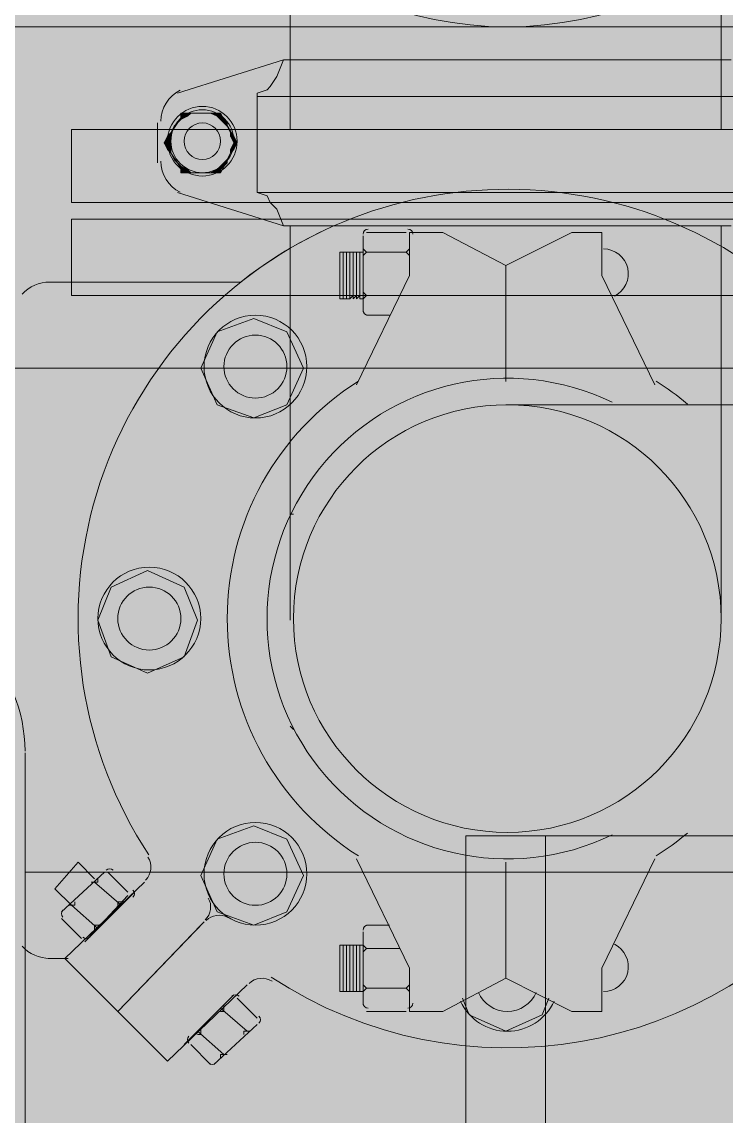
# Model space of a CAD drawing. Header units: millimetres. Extents: x 28 to 201, y 462 to 575.
# Drawn here: x 121.6323 to 121.8193, y 559.6839 to 559.9744 of the extents above; entities that cross this region are included whole.
import ezdxf

# ---------------------------------------------------------------- set-up
doc = ezdxf.new("R2010")
doc.units = ezdxf.units.MM
doc.layers.add('1- 3', color=3, linetype='Continuous')
doc.layers.add('8 hatch 2', color=104, linetype='Continuous')

# ---------------------------------------------------------------- blocks, each defined once
blk = doc.blocks.new('CTOBOM')
h = blk.add_hatch(color=0)
h.dxf.hatch_style = 2
h.paths.add_polyline_path([(5.50244, -1.87367), (5.50333, -1.87279), (5.50333, -1.87367)])
edge = h.paths.add_edge_path()
edge.add_spline(control_points=[(5.50333, -1.87279), (5.50333, -1.87279), (5.50244, -1.87367), (5.50244, -1.87367), (5.50244, -1.87367), (5.50333, -1.87279), (5.50333, -1.87279)], knot_values=[0, 0, 0, 0, 1, 1, 1, 2, 2, 2, 2], degree=3, periodic=0)
h = blk.add_hatch(color=0)
h.dxf.hatch_style = 2
h.paths.add_polyline_path([(5.50333, -1.87367), (5.50509, -1.87191), (5.50509, -1.87279)])
h.paths.add_polyline_path([(5.50333, -1.87279), (5.50333, -1.87367), (5.50509, -1.87191)])
h = blk.add_hatch(color=0)
h.dxf.hatch_style = 2
h.paths.add_polyline_path([(5.50509, -1.87279), (5.50685, -1.87279), (5.50685, -1.87367)])
h.paths.add_polyline_path([(5.50509, -1.87191), (5.50509, -1.87279), (5.50685, -1.87279)])
h = blk.add_hatch(color=0)
h.dxf.hatch_style = 2
h.paths.add_polyline_path([(5.50773, -1.87367), (5.50685, -1.87367), (5.50685, -1.87279)])
edge = h.paths.add_edge_path()
edge.add_spline(control_points=[(5.50773, -1.87367), (5.50773, -1.87367), (5.50773, -1.87367), (5.50773, -1.87367), (5.50773, -1.87367), (5.50685, -1.87367), (5.50685, -1.87367), (5.50685, -1.87367), (5.50773, -1.87367), (5.50773, -1.87367)], knot_values=[0, 0, 0, 0, 1, 1, 1, 2, 2, 2, 3, 3, 3, 3], degree=3, periodic=0)
h = blk.add_hatch(color=0)
h.dxf.hatch_style = 2
h.paths.add_polyline_path([(5.49716, -1.87895), (5.49804, -1.87631), (5.49804, -1.87719)])
h.paths.add_polyline_path([(5.49716, -1.87631), (5.49716, -1.87895), (5.49804, -1.87631)])
h = blk.add_hatch(color=0)
h.dxf.hatch_style = 2
h.paths.add_polyline_path([(5.49804, -1.87719), (5.49892, -1.87543), (5.49892, -1.87631)])
h.paths.add_polyline_path([(5.49804, -1.87631), (5.49804, -1.87719), (5.49892, -1.87543)])
h = blk.add_hatch(color=0)
h.dxf.hatch_style = 2
h.paths.add_polyline_path([(5.49892, -1.87631), (5.4998, -1.87455), (5.4998, -1.87543)])
h.paths.add_polyline_path([(5.49892, -1.87543), (5.49892, -1.87631), (5.4998, -1.87455)])
h = blk.add_hatch(color=0)
h.dxf.hatch_style = 2
h.paths.add_polyline_path([(5.4998, -1.87543), (5.4998, -1.87455), (5.50068, -1.87455)])
h = blk.add_hatch(color=0)
h.dxf.hatch_style = 2
h.paths.add_polyline_path([(5.50949, -1.87455), (5.51037, -1.87455), (5.51037, -1.87543)])
h = blk.add_hatch(color=0)
h.dxf.hatch_style = 2
h.paths.add_polyline_path([(5.51037, -1.87543), (5.51125, -1.87543), (5.51125, -1.87631)])
h.paths.add_polyline_path([(5.51037, -1.87455), (5.51037, -1.87543), (5.51125, -1.87543)])
h = blk.add_hatch(color=0)
h.dxf.hatch_style = 2
h.paths.add_polyline_path([(5.51125, -1.87631), (5.51213, -1.87631), (5.51213, -1.87719)])
h.paths.add_polyline_path([(5.51125, -1.87543), (5.51125, -1.87631), (5.51213, -1.87631)])
h = blk.add_hatch(color=0)
h.dxf.hatch_style = 2
h.paths.add_polyline_path([(5.51213, -1.87719), (5.51301, -1.87631), (5.51301, -1.87895)])
h.paths.add_polyline_path([(5.51213, -1.87631), (5.51213, -1.87719), (5.51301, -1.87631)])
h = blk.add_hatch(color=0)
h.dxf.hatch_style = 2
h.paths.add_polyline_path([(5.49716, -1.88687), (5.49804, -1.88511), (5.49804, -1.88687)])
h.paths.add_polyline_path([(5.49716, -1.88423), (5.49716, -1.88687), (5.49804, -1.88511)])
h = blk.add_hatch(color=0)
h.dxf.hatch_style = 2
h.paths.add_polyline_path([(5.49892, -1.88687), (5.49804, -1.88687), (5.49804, -1.88511)])
edge = h.paths.add_edge_path()
edge.add_spline(control_points=[(5.49892, -1.88687), (5.49892, -1.88687), (5.49892, -1.88687), (5.49892, -1.88687), (5.49892, -1.88687), (5.49804, -1.88687), (5.49804, -1.88687), (5.49804, -1.88687), (5.49892, -1.88687), (5.49892, -1.88687)], knot_values=[0, 0, 0, 0, 1, 1, 1, 2, 2, 2, 3, 3, 3, 3], degree=3, periodic=0)
h = blk.add_hatch(color=0)
h.dxf.hatch_style = 2
h.paths.add_polyline_path([(5.51125, -1.88687), (5.51213, -1.88511), (5.51213, -1.88687)])
edge = h.paths.add_edge_path()
edge.add_spline(control_points=[(5.51213, -1.88511), (5.51213, -1.88511), (5.51125, -1.88687), (5.51125, -1.88687), (5.51125, -1.88687), (5.51213, -1.88511), (5.51213, -1.88511)], knot_values=[0, 0, 0, 0, 1, 1, 1, 2, 2, 2, 2], degree=3, periodic=0)
h = blk.add_hatch(color=0)
h.dxf.hatch_style = 2
h.paths.add_polyline_path([(5.51213, -1.88687), (5.51301, -1.88423), (5.51301, -1.88687)])
h.paths.add_polyline_path([(5.51213, -1.88511), (5.51213, -1.88687), (5.51301, -1.88423)])
h = blk.add_hatch(color=0)
h.dxf.hatch_style = 2
h.paths.add_polyline_path([(5.50244, -1.88951), (5.50333, -1.88951), (5.50333, -1.89039)])
edge = h.paths.add_edge_path()
edge.add_spline(control_points=[(5.50333, -1.88951), (5.50333, -1.88951), (5.50244, -1.88951), (5.50244, -1.88951), (5.50244, -1.88951), (5.50333, -1.88951), (5.50333, -1.88951)], knot_values=[0, 0, 0, 0, 1, 1, 1, 2, 2, 2, 2], degree=3, periodic=0)
h = blk.add_hatch(color=0)
h.dxf.hatch_style = 2
h.paths.add_polyline_path([(5.50333, -1.89039), (5.50509, -1.88951), (5.50509, -1.89127)])
h.paths.add_polyline_path([(5.50333, -1.88951), (5.50333, -1.89039), (5.50509, -1.88951)])
h = blk.add_hatch(color=0)
h.dxf.hatch_style = 2
h.paths.add_polyline_path([(5.50509, -1.89127), (5.50685, -1.88951), (5.50685, -1.89039)])
h.paths.add_polyline_path([(5.50509, -1.88951), (5.50509, -1.89127), (5.50685, -1.88951)])
h = blk.add_hatch(color=0)
h.dxf.hatch_style = 2
h.paths.add_polyline_path([(5.50773, -1.88951), (5.50685, -1.89039), (5.50685, -1.88951)])
edge = h.paths.add_edge_path()
edge.add_spline(control_points=[(5.50773, -1.88951), (5.50773, -1.88951), (5.50773, -1.88951), (5.50773, -1.88951), (5.50773, -1.88951), (5.50685, -1.89039), (5.50685, -1.89039), (5.50685, -1.89039), (5.50773, -1.88951), (5.50773, -1.88951)], knot_values=[0, 0, 0, 0, 1, 1, 1, 2, 2, 2, 3, 3, 3, 3], degree=3, periodic=0)
at = {"color": 0, "lineweight": 20}
for p, q in [((5.47428, -1.39401), (5.47428, -1.74342)), ((5.56493, -1.98281), (5.56493, -1.61844)), ((5.69871, -1.92824), (5.69871, -1.61844)), ((5.50156, -1.91592), (5.50156, -1.68533)), ((5.52093, -1.68533), (5.52093, -1.91592)), ((5.52533, -1.91592), (5.52533, -1.68533)), ((5.54557, -1.68533), (5.54557, -1.91592)), ((5.49276, -1.73462), (5.49276, -1.86663)), ((5.51829, -1.86663), (5.51829, -1.73462)), ((5.48308, -1.85959), (5.48308, -1.74078)), ((5.52709, -1.85959), (5.52709, -1.74078)), ((5.50156, -1.74342), (3.56004, -1.74342)), ((5.48308, -1.74342), (5.45668, -1.74342)), ((5.63182, -1.74342), (5.52709, -1.74342)), ((5.54557, -1.74342), (5.56493, -1.74342)), ((5.54557, -1.85783), (5.54557, -1.74342)), ((5.56493, -1.74342), (5.56493, -1.85783)), ((5.68903, -1.81118), (5.68903, -1.79006)), ((5.68903, -1.79006), (5.7964, -1.79006)), ((5.7964, -1.81118), (5.68903, -1.81118)), ((5.50156, -1.85783), (3.56004, -1.85783)), ((5.48308, -1.85783), (5.45668, -1.85783)), ((5.47428, -1.85783), (5.47428, -2.20723)), ((5.63182, -1.85783), (5.52709, -1.85783)), ((5.56493, -1.85783), (5.54557, -1.85783)), ((5.48748, -1.86135), (5.48308, -1.85959)), ((5.49188, -1.88775), (5.48308, -1.85959)), ((5.49012, -1.86311), (5.48748, -1.86135)), ((5.51829, -1.88775), (5.52709, -1.85959)), ((5.52269, -1.86135), (5.52093, -1.86311)), ((5.52709, -1.85959), (5.52269, -1.86135)), ((5.491, -1.86399), (5.49012, -1.86311)), ((5.49188, -1.86663), (5.491, -1.86399)), ((5.51917, -1.86399), (5.51829, -1.86663)), ((5.52093, -1.86311), (5.51917, -1.86399)), ((5.51829, -1.86663), (5.49188, -1.86663)), ((5.50509, -1.87191), (5.49716, -1.87631)), ((5.51301, -1.87631), (5.50509, -1.87191)), ((5.49716, -1.87631), (5.49716, -1.88599)), ((5.51301, -1.88599), (5.51301, -1.87631)), ((5.49716, -1.88599), (5.50509, -1.89127)), ((5.50509, -1.89127), (5.51301, -1.88599)), ((5.51037, -1.89303), (5.4998, -1.89303)), ((5.52093, -1.91592), (5.50156, -1.91592)), ((5.54557, -1.91592), (5.52533, -1.91592)), ((5.66703, -1.92824), (5.77704, -1.92824))]:
    blk.add_line(p, q, dxfattribs=at)
at = {"color": 0, "lineweight": 0}
for p, q in [((5.50244, -1.87367), (5.50333, -1.87279)), ((5.50244, -1.87367), (5.50333, -1.87279)), ((5.50333, -1.87367), (5.50244, -1.87367)), ((5.50333, -1.87367), (5.50244, -1.87367)), ((5.50333, -1.87367), (5.50509, -1.87191)), ((5.50333, -1.87367), (5.50509, -1.87191)), ((5.50509, -1.87191), (5.50333, -1.87279)), ((5.50333, -1.87367), (5.50509, -1.87191)), ((5.50333, -1.87367), (5.50509, -1.87191)), ((5.50509, -1.87191), (5.50333, -1.87279)), ((5.50333, -1.87279), (5.50333, -1.87367)), ((5.50333, -1.87279), (5.50333, -1.87367)), ((5.50509, -1.87279), (5.50333, -1.87367)), ((5.50333, -1.87279), (5.50333, -1.87367)), ((5.50509, -1.87279), (5.50333, -1.87367)), ((5.50333, -1.87279), (5.50333, -1.87367)), ((5.50509, -1.87191), (5.50509, -1.87279)), ((5.50509, -1.87191), (5.50509, -1.87279)), ((5.50509, -1.87191), (5.50509, -1.87279)), ((5.50685, -1.87279), (5.50509, -1.87191)), ((5.50509, -1.87191), (5.50509, -1.87279)), ((5.50685, -1.87279), (5.50509, -1.87191)), ((5.50509, -1.87279), (5.50685, -1.87279)), ((5.50685, -1.87367), (5.50509, -1.87279)), ((5.50509, -1.87279), (5.50685, -1.87279)), ((5.50509, -1.87279), (5.50685, -1.87279)), ((5.50685, -1.87367), (5.50509, -1.87279)), ((5.50509, -1.87279), (5.50685, -1.87279)), ((5.50685, -1.87279), (5.50685, -1.87367)), ((5.50685, -1.87279), (5.50685, -1.87367)), ((5.50685, -1.87367), (5.50685, -1.87279)), ((5.50685, -1.87279), (5.50773, -1.87367)), ((5.50685, -1.87367), (5.50685, -1.87279)), ((5.50685, -1.87279), (5.50773, -1.87367)), ((5.50773, -1.87367), (5.50685, -1.87367)), ((5.50773, -1.87367), (5.50685, -1.87367)), ((5.49716, -1.88159), (5.49716, -1.87631)), ((5.49716, -1.87631), (5.49716, -1.87983)), ((5.49716, -1.88159), (5.49716, -1.87631)), ((5.49716, -1.87631), (5.49716, -1.87983)), ((5.49716, -1.87983), (5.49716, -1.87631)), ((5.49716, -1.87631), (5.49716, -1.87895)), ((5.49716, -1.87983), (5.49716, -1.87631)), ((5.49716, -1.87631), (5.49716, -1.87895)), ((5.49716, -1.87895), (5.49804, -1.87631)), ((5.49716, -1.87631), (5.49716, -1.87895)), ((5.49716, -1.87895), (5.49804, -1.87631)), ((5.49804, -1.87631), (5.49716, -1.87631)), ((5.49716, -1.87895), (5.49804, -1.87631)), ((5.49716, -1.87631), (5.49716, -1.87895)), ((5.49716, -1.87895), (5.49804, -1.87631)), ((5.49804, -1.87631), (5.49716, -1.87631)), ((5.49804, -1.87719), (5.49892, -1.87543)), ((5.49804, -1.87719), (5.49892, -1.87543)), ((5.49892, -1.87543), (5.49804, -1.87631)), ((5.49804, -1.87719), (5.49892, -1.87543)), ((5.49804, -1.87719), (5.49892, -1.87543)), ((5.49892, -1.87543), (5.49804, -1.87631)), ((5.49804, -1.87631), (5.49804, -1.87719)), ((5.49804, -1.87631), (5.49804, -1.87719)), ((5.49892, -1.87631), (5.49804, -1.87719)), ((5.49804, -1.87631), (5.49804, -1.87719)), ((5.49892, -1.87631), (5.49804, -1.87719)), ((5.49804, -1.87631), (5.49804, -1.87719)), ((5.49892, -1.87631), (5.4998, -1.87455)), ((5.49892, -1.87631), (5.4998, -1.87455)), ((5.4998, -1.87455), (5.49892, -1.87543)), ((5.49892, -1.87631), (5.4998, -1.87455)), ((5.49892, -1.87631), (5.4998, -1.87455)), ((5.4998, -1.87455), (5.49892, -1.87543)), ((5.49892, -1.87543), (5.49892, -1.87631)), ((5.49892, -1.87543), (5.49892, -1.87631)), ((5.4998, -1.87543), (5.49892, -1.87631)), ((5.49892, -1.87543), (5.49892, -1.87631)), ((5.4998, -1.87543), (5.49892, -1.87631)), ((5.49892, -1.87543), (5.49892, -1.87631)), ((5.4998, -1.87455), (5.4998, -1.87543)), ((5.4998, -1.87455), (5.4998, -1.87543)), ((5.4998, -1.87543), (5.4998, -1.87455)), ((5.4998, -1.87455), (5.50068, -1.87455)), ((5.50068, -1.87455), (5.4998, -1.87543)), ((5.4998, -1.87543), (5.4998, -1.87455)), ((5.4998, -1.87455), (5.50068, -1.87455)), ((5.50068, -1.87455), (5.4998, -1.87543)), ((5.50949, -1.87455), (5.51037, -1.87455)), ((5.51037, -1.87543), (5.50949, -1.87455)), ((5.50949, -1.87455), (5.51037, -1.87455)), ((5.51037, -1.87543), (5.50949, -1.87455)), ((5.51037, -1.87455), (5.51037, -1.87543)), ((5.51037, -1.87455), (5.51037, -1.87543)), ((5.51037, -1.87455), (5.51037, -1.87543)), ((5.51125, -1.87543), (5.51037, -1.87455)), ((5.51037, -1.87455), (5.51037, -1.87543)), ((5.51125, -1.87543), (5.51037, -1.87455)), ((5.51037, -1.87543), (5.51125, -1.87543)), ((5.51125, -1.87631), (5.51037, -1.87543)), ((5.51037, -1.87543), (5.51125, -1.87543)), ((5.51037, -1.87543), (5.51125, -1.87543)), ((5.51125, -1.87631), (5.51037, -1.87543)), ((5.51037, -1.87543), (5.51125, -1.87543)), ((5.51125, -1.87543), (5.51125, -1.87631)), ((5.51125, -1.87543), (5.51125, -1.87631)), ((5.51125, -1.87543), (5.51125, -1.87631)), ((5.51213, -1.87631), (5.51125, -1.87543)), ((5.51125, -1.87543), (5.51125, -1.87631)), ((5.51213, -1.87631), (5.51125, -1.87543)), ((5.51125, -1.87631), (5.51213, -1.87631)), ((5.51213, -1.87719), (5.51125, -1.87631)), ((5.51125, -1.87631), (5.51213, -1.87631)), ((5.51125, -1.87631), (5.51213, -1.87631)), ((5.51213, -1.87719), (5.51125, -1.87631)), ((5.51125, -1.87631), (5.51213, -1.87631)), ((5.51213, -1.87631), (5.51213, -1.87719)), ((5.51213, -1.87631), (5.51213, -1.87719)), ((5.51213, -1.87719), (5.51301, -1.87631)), ((5.51213, -1.87631), (5.51213, -1.87719)), ((5.51213, -1.87719), (5.51301, -1.87631)), ((5.51301, -1.87631), (5.51213, -1.87631)), ((5.51213, -1.87719), (5.51301, -1.87631)), ((5.51213, -1.87631), (5.51213, -1.87719)), ((5.51213, -1.87719), (5.51301, -1.87631)), ((5.51301, -1.87631), (5.51213, -1.87631)), ((5.51301, -1.87631), (5.51301, -1.87895)), ((5.51301, -1.87631), (5.51301, -1.87895)), ((5.51301, -1.87631), (5.51301, -1.87983)), ((5.51301, -1.88159), (5.51301, -1.87631)), ((5.51301, -1.87895), (5.51301, -1.87631)), ((5.51301, -1.87631), (5.51301, -1.87983)), ((5.51301, -1.87631), (5.51301, -1.87983)), ((5.51301, -1.88159), (5.51301, -1.87631)), ((5.51301, -1.87895), (5.51301, -1.87631)), ((5.51301, -1.87631), (5.51301, -1.87983)), ((5.49804, -1.87719), (5.49716, -1.87895)), ((5.49804, -1.87719), (5.49716, -1.87895)), ((5.49716, -1.87895), (5.49716, -1.87983)), ((5.49716, -1.87895), (5.49716, -1.87983)), ((5.51301, -1.87895), (5.51213, -1.87719)), ((5.51301, -1.87895), (5.51213, -1.87719)), ((5.51301, -1.87983), (5.51301, -1.87895)), ((5.51301, -1.87983), (5.51301, -1.87895)), ((5.49716, -1.87983), (5.49716, -1.88159)), ((5.49716, -1.87983), (5.49716, -1.88159)), ((5.49716, -1.88599), (5.49716, -1.88159)), ((5.49716, -1.88159), (5.49716, -1.88247)), ((5.49716, -1.88599), (5.49716, -1.88159)), ((5.49716, -1.88159), (5.49716, -1.88247)), ((5.49716, -1.88247), (5.49716, -1.88599)), ((5.49716, -1.88247), (5.49716, -1.88599)), ((5.49716, -1.88247), (5.49716, -1.88599)), ((5.49716, -1.88423), (5.49716, -1.88247)), ((5.49716, -1.88247), (5.49716, -1.88599)), ((5.49716, -1.88423), (5.49716, -1.88247)), ((5.51301, -1.87983), (5.51301, -1.88159)), ((5.51301, -1.87983), (5.51301, -1.88159)), ((5.51301, -1.88159), (5.51301, -1.88599)), ((5.51301, -1.88247), (5.51301, -1.88159)), ((5.51301, -1.88159), (5.51301, -1.88599)), ((5.51301, -1.88247), (5.51301, -1.88159)), ((5.51301, -1.88687), (5.51301, -1.88247)), ((5.51301, -1.88247), (5.51301, -1.88599)), ((5.51301, -1.88687), (5.51301, -1.88247)), ((5.51301, -1.88247), (5.51301, -1.88423)), ((5.51301, -1.88687), (5.51301, -1.88247)), ((5.51301, -1.88247), (5.51301, -1.88599)), ((5.51301, -1.88687), (5.51301, -1.88247)), ((5.51301, -1.88247), (5.51301, -1.88423)), ((5.51301, -1.88599), (5.51301, -1.88247)), ((5.51301, -1.88599), (5.51301, -1.88247)), ((5.49716, -1.88599), (5.49716, -1.88423)), ((5.49716, -1.88423), (5.49716, -1.88687)), ((5.49716, -1.88599), (5.49716, -1.88423)), ((5.49716, -1.88599), (5.49716, -1.88423)), ((5.49716, -1.88423), (5.49716, -1.88687)), ((5.49716, -1.88599), (5.49716, -1.88423)), ((5.49716, -1.88423), (5.49716, -1.88687)), ((5.49804, -1.88511), (5.49716, -1.88423)), ((5.49716, -1.88423), (5.49716, -1.88687)), ((5.49804, -1.88511), (5.49716, -1.88423)), ((5.49716, -1.88687), (5.49804, -1.88511)), ((5.49716, -1.88687), (5.49804, -1.88511)), ((5.49716, -1.88687), (5.49804, -1.88511)), ((5.49716, -1.88687), (5.49804, -1.88511)), ((5.49804, -1.88511), (5.49804, -1.88687)), ((5.49804, -1.88511), (5.49804, -1.88687)), ((5.49804, -1.88687), (5.49804, -1.88511)), ((5.49804, -1.88511), (5.49892, -1.88687)), ((5.49804, -1.88687), (5.49804, -1.88511)), ((5.49804, -1.88511), (5.49892, -1.88687)), ((5.51125, -1.88687), (5.51213, -1.88511)), ((5.51125, -1.88687), (5.51213, -1.88511)), ((5.51213, -1.88687), (5.51301, -1.88423)), ((5.51213, -1.88687), (5.51301, -1.88423)), ((5.51301, -1.88423), (5.51213, -1.88511)), ((5.51213, -1.88687), (5.51301, -1.88423)), ((5.51213, -1.88687), (5.51301, -1.88423)), ((5.51301, -1.88423), (5.51213, -1.88511)), ((5.51213, -1.88511), (5.51213, -1.88687)), ((5.51213, -1.88511), (5.51213, -1.88687)), ((5.51213, -1.88511), (5.51213, -1.88687)), ((5.51213, -1.88511), (5.51213, -1.88687)), ((5.51301, -1.88423), (5.51301, -1.88687)), ((5.51301, -1.88423), (5.51301, -1.88687)), ((5.51301, -1.88423), (5.51301, -1.88687)), ((5.51301, -1.88423), (5.51301, -1.88687)), ((5.49716, -1.88687), (5.49716, -1.88599)), ((5.49716, -1.88687), (5.49716, -1.88599)), ((5.49804, -1.88687), (5.49716, -1.88687)), ((5.49804, -1.88687), (5.49716, -1.88687)), ((5.49892, -1.88687), (5.49804, -1.88687)), ((5.49892, -1.88687), (5.49804, -1.88687)), ((5.51213, -1.88687), (5.51125, -1.88687)), ((5.51213, -1.88687), (5.51125, -1.88687)), ((5.51301, -1.88687), (5.51213, -1.88687)), ((5.51301, -1.88687), (5.51213, -1.88687)), ((5.51301, -1.88599), (5.51301, -1.88687)), ((5.51301, -1.88599), (5.51301, -1.88687)), ((5.50244, -1.88951), (5.50333, -1.88951)), ((5.50333, -1.89039), (5.50244, -1.88951)), ((5.50244, -1.88951), (5.50333, -1.88951)), ((5.50333, -1.89039), (5.50244, -1.88951)), ((5.50333, -1.88951), (5.50333, -1.89039)), ((5.50333, -1.88951), (5.50333, -1.89039)), ((5.50333, -1.89039), (5.50509, -1.88951)), ((5.50333, -1.88951), (5.50333, -1.89039)), ((5.50333, -1.89039), (5.50509, -1.88951)), ((5.50509, -1.88951), (5.50333, -1.88951)), ((5.50333, -1.89039), (5.50509, -1.88951)), ((5.50333, -1.88951), (5.50333, -1.89039)), ((5.50333, -1.89039), (5.50509, -1.88951)), ((5.50509, -1.88951), (5.50333, -1.88951)), ((5.50509, -1.89127), (5.50333, -1.89039)), ((5.50509, -1.89127), (5.50333, -1.89039)), ((5.50509, -1.88951), (5.50509, -1.89127)), ((5.50509, -1.88951), (5.50509, -1.89127)), ((5.50509, -1.89127), (5.50685, -1.88951)), ((5.50509, -1.88951), (5.50509, -1.89127)), ((5.50509, -1.89127), (5.50685, -1.88951)), ((5.50685, -1.88951), (5.50509, -1.88951)), ((5.50509, -1.89127), (5.50685, -1.88951)), ((5.50509, -1.88951), (5.50509, -1.89127)), ((5.50509, -1.89127), (5.50685, -1.88951)), ((5.50685, -1.88951), (5.50509, -1.88951)), ((5.50685, -1.89039), (5.50509, -1.89127)), ((5.50685, -1.89039), (5.50509, -1.89127)), ((5.50685, -1.88951), (5.50685, -1.89039)), ((5.50685, -1.88951), (5.50685, -1.89039)), ((5.50773, -1.88951), (5.50685, -1.89039)), ((5.50685, -1.89039), (5.50685, -1.88951)), ((5.50685, -1.88951), (5.50773, -1.88951)), ((5.50773, -1.88951), (5.50685, -1.89039)), ((5.50685, -1.89039), (5.50685, -1.88951)), ((5.50685, -1.88951), (5.50773, -1.88951))]:
    blk.add_line(p, q, dxfattribs=at)
at = {"color": 0, "lineweight": 20}
for points in [[(5.47428, -1.65062), (5.47428, -2.3019), (7.5575, -2.3019), (7.5575, -1.30122), (5.47428, -1.30122), (5.47428, -1.65062)], [(5.57461, -1.80062), (5.57461, -1.72405)], [(5.68903, -1.80062), (5.68903, -1.72405)], [(5.54029, -1.7751), (5.56933, -1.76102)], [(5.72423, -1.7751), (5.69519, -1.76102)], [(5.52885, -1.7751), (5.54029, -1.7751)], [(5.52885, -1.7751), (5.52885, -1.78302), (5.53765, -1.80062)], [(5.72423, -1.7751), (5.73567, -1.7751)], [(5.73567, -1.7751), (5.73567, -1.78302), (5.72687, -1.80062)], [(5.73215, -1.78918), (5.73655, -1.79094), (5.74095, -1.80062), (5.73655, -1.8103), (5.73215, -1.81206)], [(5.52885, -1.81735), (5.53765, -1.80062)], [(5.53765, -1.80062), (5.56845, -1.80062)], [(5.53765, -1.80062), (5.54997, -1.80062)], [(5.69607, -1.80062), (5.72687, -1.80062)], [(5.73567, -1.82615), (5.73567, -1.81735), (5.72687, -1.80062)], [(5.52885, -1.82615), (5.52885, -1.81735)], [(5.52885, -1.82615), (5.54029, -1.82615)], [(5.52885, -1.82703), (5.52885, -1.83759)], [(5.53325, -1.82615), (5.53413, -1.82703), (5.53501, -1.82615)], [(5.53501, -1.83847), (5.53413, -1.83759), (5.53413, -1.82703)], [(5.54029, -1.82615), (5.56933, -1.84023)], [(5.72423, -1.82615), (5.69519, -1.84023)], [(5.72423, -1.82615), (5.73567, -1.82615)], [(5.73039, -1.82615), (5.72951, -1.82703), (5.72863, -1.82615)], [(5.72863, -1.83847), (5.72951, -1.83759), (5.72951, -1.82703)], [(5.73567, -1.82703), (5.73567, -1.83759)], [(5.54469, -1.83847), (5.54557, -1.83759), (5.54557, -1.82879)], [(5.71983, -1.83847), (5.71895, -1.83759), (5.71895, -1.82879)], [(5.55085, -1.83759), (5.55085, -1.83143)], [(5.71279, -1.83759), (5.71279, -1.83143)], [(5.52973, -1.83847), (5.54997, -1.83847)], [(5.53413, -1.83759), (5.53325, -1.83847)], [(5.53413, -1.84199), (5.53413, -1.84111), (5.53413, -1.84023), (5.53413, -1.83935), (5.53413, -1.83847)], [(5.54557, -1.83759), (5.54645, -1.83847)], [(5.54645, -1.83935), (5.54645, -1.83847)], [(5.73391, -1.83847), (5.71455, -1.83847)], [(5.71895, -1.83759), (5.71807, -1.83847)], [(5.71807, -1.84199), (5.71807, -1.84111), (5.71807, -1.84023), (5.71807, -1.83935), (5.71807, -1.83847)], [(5.72951, -1.83759), (5.73039, -1.83847)], [(5.73039, -1.84199), (5.73039, -1.84111), (5.73039, -1.84023), (5.73039, -1.83935), (5.73039, -1.83847)], [(5.53413, -1.83935), (5.53413, -1.83935)], [(5.53413, -1.84023), (5.53413, -1.84023)], [(5.53413, -1.84111), (5.53413, -1.84111)], [(5.54645, -1.84023), (5.54557, -1.83935)], [(5.54645, -1.84111), (5.54557, -1.84023)], [(5.54645, -1.84199), (5.54557, -1.84111)], [(5.54645, -1.83935), (5.54645, -1.83935)], [(5.54645, -1.84023), (5.54645, -1.84023)], [(5.54645, -1.84111), (5.54645, -1.84111)], [(5.71807, -1.83935), (5.71807, -1.83935)], [(5.71807, -1.84023), (5.71807, -1.84023)], [(5.71807, -1.84111), (5.71807, -1.84111)], [(5.73039, -1.83935), (5.73039, -1.83935)], [(5.73039, -1.84023), (5.73039, -1.84023)], [(5.73039, -1.84111), (5.73039, -1.84111)], [(5.54645, -1.84199), (5.54645, -1.84287), (5.54645, -1.84375), (5.54645, -1.84463), (5.53413, -1.84463)], [(5.54645, -1.84199), (5.53413, -1.84199)], [(5.53413, -1.84463), (5.53413, -1.84375), (5.53413, -1.84287), (5.53413, -1.84199)], [(5.53413, -1.84287), (5.53413, -1.84287)], [(5.53413, -1.84375), (5.53413, -1.84375)], [(5.53413, -1.84463), (5.53413, -1.84463)], [(5.54645, -1.84463), (5.53413, -1.84463)], [(5.54645, -1.84287), (5.54557, -1.84287)], [(5.54645, -1.84375), (5.54557, -1.84375)], [(5.54645, -1.84463), (5.54557, -1.84463)], [(5.71807, -1.84199), (5.71807, -1.84287), (5.71807, -1.84375), (5.71807, -1.84463), (5.73039, -1.84463)], [(5.71807, -1.84199), (5.73039, -1.84199)], [(5.71807, -1.84287), (5.71807, -1.84287)], [(5.71807, -1.84375), (5.71807, -1.84375)], [(5.71807, -1.84463), (5.73039, -1.84463)], [(5.71807, -1.84463), (5.71807, -1.84463)], [(5.73039, -1.84463), (5.73039, -1.84375), (5.73039, -1.84287), (5.73039, -1.84199)], [(5.73039, -1.84287), (5.73039, -1.84287)], [(5.73039, -1.84375), (5.73039, -1.84375)], [(5.73039, -1.84463), (5.73039, -1.84463)], [(5.55173, -1.86751), (5.55525, -1.85871), (5.56493, -1.85431), (5.57461, -1.85871), (5.57813, -1.86751), (5.57461, -1.87719), (5.56493, -1.88159), (5.55525, -1.87719), (5.55173, -1.86751)], [(5.69959, -1.88159), (5.68991, -1.87719), (5.68639, -1.86751), (5.68991, -1.85871), (5.69959, -1.85431), (5.70927, -1.85871), (5.71279, -1.86751), (5.70927, -1.87719), (5.69959, -1.88159)], [(5.60366, -1.85695), (5.60366, -1.85783)], [(5.60366, -1.85695), (5.60366, -1.85695)], [(5.66086, -1.85695), (5.65998, -1.85783)], [(5.66086, -1.85695), (5.66086, -1.85695)], [(5.73215, -1.87191), (5.73743, -1.86663)], [(5.73919, -1.86663), (5.74976, -1.87807)], [(5.72863, -1.86927), (5.74888, -1.89039), (5.73567, -1.9036), (5.71191, -1.88071)], [(5.74095, -1.86927), (5.73479, -1.87631)], [(5.74183, -1.87015), (5.74095, -1.87015), (5.74095, -1.86839)], [(5.54205, -1.87103), (5.54205, -1.92208)], [(5.73127, -1.87279), (5.74448, -1.88599)], [(5.74271, -1.88423), (5.73215, -1.87367)], [(5.73567, -1.87631), (5.73567, -1.87543), (5.73391, -1.87543)], [(5.74712, -1.87543), (5.74095, -1.88247)], [(5.74712, -1.87455), (5.74712, -1.87631), (5.748, -1.87631)], [(5.74976, -1.87895), (5.74448, -1.88423)], [(5.62302, -1.90536), (5.61862, -1.89568), (5.62302, -1.88599), (5.63182, -1.88247), (5.6415, -1.88599), (5.6459, -1.89568), (5.6415, -1.90536), (5.63182, -1.90888), (5.62302, -1.90536)], [(5.70135, -1.89656), (5.72159, -1.91768), (5.73567, -1.9036), (5.71279, -1.88159)], [(5.74007, -1.88159), (5.74183, -1.88159), (5.74183, -1.88247)], [(5.70135, -1.89656), (5.72159, -1.91768)], [(5.70399, -1.8992), (5.71719, -1.9124)], [(5.70399, -1.90096), (5.69871, -1.90624)], [(5.70135, -1.90976), (5.70751, -1.90272)], [(5.71631, -1.91152), (5.70487, -1.90096)], [(5.70839, -1.9036), (5.70663, -1.9036), (5.70663, -1.90184)], [(5.69871, -1.90712), (5.70927, -1.91856)], [(5.71279, -1.908), (5.71279, -1.90976), (5.71455, -1.90976)], [(5.70751, -1.91592), (5.70311, -1.92032), (5.69607, -1.91416), (5.70047, -1.90976)], [(5.70135, -1.91064), (5.70135, -1.90888), (5.70047, -1.90888)], [(5.70751, -1.91592), (5.71367, -1.90888)], [(5.71103, -1.91856), (5.71631, -1.91328)], [(5.70663, -1.91504), (5.70751, -1.91504), (5.70751, -1.9168)], [(5.72159, -1.9168), (5.72159, -1.92208)]]:
    blk.add_lwpolyline(points, dxfattribs=at)
for points, knots in [([(5.37791, -1.70381), (5.32468, -1.70381), (5.28154, -1.74696), (5.28154, -1.80018), (5.28154, -1.85341), (5.32468, -1.89656), (5.37791, -1.89656), (5.43113, -1.89656), (5.47428, -1.85341), (5.47428, -1.80018), (5.47428, -1.74696), (5.43113, -1.70381), (5.37791, -1.70381)], [0, 0, 0, 0, 1, 1, 1, 2, 2, 2, 3, 3, 3, 4, 4, 4, 4]), ([(5.56287, -1.7091), (5.53835, -1.72754), (5.5223, -1.7551), (5.51835, -1.78553), (5.51441, -1.81596), (5.5229, -1.8467), (5.54191, -1.87079)], [0, 0, 0, 0, 1, 1, 1, 2, 2, 2, 2]), ([(5.63138, -1.74342), (5.60003, -1.74342), (5.57461, -1.76883), (5.57461, -1.80018), (5.57461, -1.83154), (5.60003, -1.85695), (5.63138, -1.85695), (5.66273, -1.85695), (5.68815, -1.83154), (5.68815, -1.80018), (5.68815, -1.76883), (5.66273, -1.74342), (5.63138, -1.74342)], [0, 0, 0, 0, 1, 1, 1, 2, 2, 2, 3, 3, 3, 4, 4, 4, 4]), ([(5.54577, -1.77174), (5.54441, -1.76899), (5.54134, -1.76754), (5.53835, -1.76823), (5.53536, -1.76893), (5.53325, -1.77159), (5.53325, -1.77466)], [0, 0, 0, 0, 1, 1, 1, 2, 2, 2, 2]), ([(5.73039, -1.77466), (5.73039, -1.77159), (5.72828, -1.76893), (5.72529, -1.76823), (5.7223, -1.76754), (5.71923, -1.76899), (5.71787, -1.77174)], [0, 0, 0, 0, 1, 1, 1, 2, 2, 2, 2]), ([(5.57395, -1.77237), (5.56096, -1.7992), (5.56827, -1.83144), (5.59156, -1.85004), (5.61485, -1.86864), (5.64791, -1.86864), (5.6712, -1.85004), (5.69449, -1.83144), (5.7018, -1.7992), (5.68881, -1.77237)], [0, 0, 0, 0, 1, 1, 1, 2, 2, 2, 3, 3, 3, 3]), ([(5.73297, -1.8126), (5.73783, -1.81038), (5.74095, -1.80553), (5.74095, -1.80018), (5.74095, -1.79484), (5.73783, -1.78998), (5.73297, -1.78777)], [0, 0, 0, 0, 1, 1, 1, 2, 2, 2, 2]), ([(5.73065, -1.80785), (5.7337, -1.80653), (5.73567, -1.80351), (5.73567, -1.80018), (5.73567, -1.79685), (5.7337, -1.79384), (5.73065, -1.79251)], [0, 0, 0, 0, 1, 1, 1, 2, 2, 2, 2]), ([(5.57461, -1.80018), (5.57461, -1.83154), (5.60003, -1.85695), (5.63138, -1.85695), (5.66273, -1.85695), (5.68815, -1.83154), (5.68815, -1.80018)], [0, 0, 0, 0, 1, 1, 1, 2, 2, 2, 2]), ([(5.57461, -1.80018), (5.57461, -1.83154), (5.60003, -1.85695), (5.63138, -1.85695), (5.66273, -1.85695), (5.68815, -1.83154), (5.68815, -1.80018)], [0, 0, 0, 0, 1, 1, 1, 2, 2, 2, 2]), ([(5.53413, -1.83935), (5.53413, -1.83935), (5.54645, -1.83935), (5.54645, -1.83935), (5.54645, -1.83935), (5.53413, -1.83935), (5.53413, -1.83935)], [0, 0, 0, 0, 1, 1, 1, 2, 2, 2, 2]), ([(5.53413, -1.84023), (5.53413, -1.84023), (5.54645, -1.84023), (5.54645, -1.84023), (5.54645, -1.84023), (5.53413, -1.84023), (5.53413, -1.84023)], [0, 0, 0, 0, 1, 1, 1, 2, 2, 2, 2]), ([(5.53413, -1.84111), (5.53413, -1.84111), (5.54645, -1.84111), (5.54645, -1.84111), (5.54645, -1.84111), (5.53413, -1.84111), (5.53413, -1.84111)], [0, 0, 0, 0, 1, 1, 1, 2, 2, 2, 2]), ([(5.56837, -1.83968), (5.58197, -1.86138), (5.60577, -1.87455), (5.63138, -1.87455), (5.65699, -1.87455), (5.6808, -1.86138), (5.6944, -1.83968)], [0, 0, 0, 0, 1, 1, 1, 2, 2, 2, 2]), ([(5.73039, -1.83935), (5.73039, -1.83935), (5.71807, -1.83935), (5.71807, -1.83935), (5.71807, -1.83935), (5.73039, -1.83935), (5.73039, -1.83935)], [0, 0, 0, 0, 1, 1, 1, 2, 2, 2, 2]), ([(5.73039, -1.84023), (5.73039, -1.84023), (5.71807, -1.84023), (5.71807, -1.84023), (5.71807, -1.84023), (5.73039, -1.84023), (5.73039, -1.84023)], [0, 0, 0, 0, 1, 1, 1, 2, 2, 2, 2]), ([(5.73039, -1.84111), (5.73039, -1.84111), (5.71807, -1.84111), (5.71807, -1.84111), (5.71807, -1.84111), (5.73039, -1.84111), (5.73039, -1.84111)], [0, 0, 0, 0, 1, 1, 1, 2, 2, 2, 2]), ([(5.53413, -1.84287), (5.53413, -1.84287), (5.54645, -1.84287), (5.54645, -1.84287), (5.54645, -1.84287), (5.53413, -1.84287), (5.53413, -1.84287)], [0, 0, 0, 0, 1, 1, 1, 2, 2, 2, 2]), ([(5.53413, -1.84375), (5.53413, -1.84375), (5.54645, -1.84375), (5.54645, -1.84375), (5.54645, -1.84375), (5.53413, -1.84375), (5.53413, -1.84375)], [0, 0, 0, 0, 1, 1, 1, 2, 2, 2, 2]), ([(5.73039, -1.84287), (5.73039, -1.84287), (5.71807, -1.84287), (5.71807, -1.84287), (5.71807, -1.84287), (5.73039, -1.84287), (5.73039, -1.84287)], [0, 0, 0, 0, 1, 1, 1, 2, 2, 2, 2]), ([(5.73039, -1.84375), (5.73039, -1.84375), (5.71807, -1.84375), (5.71807, -1.84375), (5.71807, -1.84375), (5.73039, -1.84375), (5.73039, -1.84375)], [0, 0, 0, 0, 1, 1, 1, 2, 2, 2, 2]), ([(5.52872, -1.84969), (5.543, -1.87929), (5.56936, -1.90129), (5.60104, -1.91004), (5.63271, -1.91879), (5.66663, -1.91344), (5.69407, -1.89537)], [0, 0, 0, 0, 1, 1, 1, 2, 2, 2, 2]), ([(5.56449, -1.85343), (5.55696, -1.85343), (5.55085, -1.85954), (5.55085, -1.86707), (5.55085, -1.87461), (5.55696, -1.88071), (5.56449, -1.88071), (5.57203, -1.88071), (5.57813, -1.87461), (5.57813, -1.86707), (5.57813, -1.85954), (5.57203, -1.85343), (5.56449, -1.85343)], [0, 0, 0, 0, 1, 1, 1, 2, 2, 2, 3, 3, 3, 4, 4, 4, 4]), ([(5.69915, -1.85343), (5.69162, -1.85343), (5.68551, -1.85954), (5.68551, -1.86707), (5.68551, -1.87461), (5.69162, -1.88071), (5.69915, -1.88071), (5.70668, -1.88071), (5.71279, -1.87461), (5.71279, -1.86707), (5.71279, -1.85954), (5.70668, -1.85343), (5.69915, -1.85343)], [0, 0, 0, 0, 1, 1, 1, 2, 2, 2, 3, 3, 3, 4, 4, 4, 4]), ([(5.56449, -1.85871), (5.55988, -1.85871), (5.55613, -1.86245), (5.55613, -1.86707), (5.55613, -1.87169), (5.55988, -1.87543), (5.56449, -1.87543), (5.56911, -1.87543), (5.57285, -1.87169), (5.57285, -1.86707), (5.57285, -1.86245), (5.56911, -1.85871), (5.56449, -1.85871)], [0, 0, 0, 0, 1, 1, 1, 2, 2, 2, 3, 3, 3, 4, 4, 4, 4]), ([(5.69915, -1.85871), (5.69453, -1.85871), (5.69079, -1.86245), (5.69079, -1.86707), (5.69079, -1.87169), (5.69453, -1.87543), (5.69915, -1.87543), (5.70377, -1.87543), (5.70751, -1.87169), (5.70751, -1.86707), (5.70751, -1.86245), (5.70377, -1.85871), (5.69915, -1.85871)], [0, 0, 0, 0, 1, 1, 1, 2, 2, 2, 3, 3, 3, 4, 4, 4, 4]), ([(5.50465, -1.87191), (5.49954, -1.87191), (5.4954, -1.87605), (5.4954, -1.88115), (5.4954, -1.88626), (5.49954, -1.89039), (5.50465, -1.89039), (5.50975, -1.89039), (5.51389, -1.88626), (5.51389, -1.88115), (5.51389, -1.87605), (5.50975, -1.87191), (5.50465, -1.87191)], [0, 0, 0, 0, 1, 1, 1, 2, 2, 2, 3, 3, 3, 4, 4, 4, 4]), ([(5.50465, -1.87279), (5.50003, -1.87279), (5.49628, -1.87654), (5.49628, -1.88115), (5.49628, -1.88577), (5.50003, -1.88951), (5.50465, -1.88951), (5.50926, -1.88951), (5.51301, -1.88577), (5.51301, -1.88115), (5.51301, -1.87654), (5.50926, -1.87279), (5.50465, -1.87279)], [0, 0, 0, 0, 1, 1, 1, 2, 2, 2, 3, 3, 3, 4, 4, 4, 4]), ([(5.50465, -1.87631), (5.50197, -1.87631), (5.4998, -1.87848), (5.4998, -1.88115), (5.4998, -1.88383), (5.50197, -1.88599), (5.50465, -1.88599), (5.50732, -1.88599), (5.50949, -1.88383), (5.50949, -1.88115), (5.50949, -1.87848), (5.50732, -1.87631), (5.50465, -1.87631)], [0, 0, 0, 0, 1, 1, 1, 2, 2, 2, 3, 3, 3, 4, 4, 4, 4]), ([(5.63138, -1.88159), (5.62385, -1.88159), (5.61774, -1.8877), (5.61774, -1.89524), (5.61774, -1.90277), (5.62385, -1.90888), (5.63138, -1.90888), (5.63892, -1.90888), (5.64502, -1.90277), (5.64502, -1.89524), (5.64502, -1.8877), (5.63892, -1.88159), (5.63138, -1.88159)], [0, 0, 0, 0, 1, 1, 1, 2, 2, 2, 3, 3, 3, 4, 4, 4, 4]), ([(5.63138, -1.88687), (5.62676, -1.88687), (5.62302, -1.89062), (5.62302, -1.89524), (5.62302, -1.89985), (5.62676, -1.9036), (5.63138, -1.9036), (5.636, -1.9036), (5.63974, -1.89985), (5.63974, -1.89524), (5.63974, -1.89062), (5.636, -1.88687), (5.63138, -1.88687)], [0, 0, 0, 0, 1, 1, 1, 2, 2, 2, 3, 3, 3, 4, 4, 4, 4])]:
    blk.add_open_spline(points, degree=3, knots=knots, dxfattribs=at)
for points in [[(5.72656, -1.86288), (5.75967, -1.81261), (5.74799, -1.74527), (5.69989, -1.7091)], [(5.57442, -1.75237), (5.57221, -1.755), (5.57019, -1.75778), (5.56837, -1.76069)], [(5.6944, -1.76069), (5.69257, -1.75778), (5.69055, -1.755), (5.68835, -1.75237)], [(5.52929, -1.82527), (5.52856, -1.82527), (5.52797, -1.82586), (5.52797, -1.82659)], [(5.73479, -1.82659), (5.73479, -1.82586), (5.7342, -1.82527), (5.73347, -1.82527)], [(5.52797, -1.83715), (5.52797, -1.83788), (5.52856, -1.83847), (5.52929, -1.83847)], [(5.54953, -1.83847), (5.55026, -1.83847), (5.55085, -1.83788), (5.55085, -1.83715)], [(5.71279, -1.83715), (5.71279, -1.83788), (5.71338, -1.83847), (5.71411, -1.83847)], [(5.73347, -1.83847), (5.7342, -1.83847), (5.73479, -1.83788), (5.73479, -1.83715)], [(5.72767, -1.86265), (5.72641, -1.86457), (5.72667, -1.86711), (5.72829, -1.86873)], [(5.73881, -1.86614), (5.73829, -1.86562), (5.73746, -1.86562), (5.73694, -1.86614)], [(5.73166, -1.87142), (5.73115, -1.87193), (5.73115, -1.87277), (5.73166, -1.87329)], [(5.71077, -1.87438), (5.70971, -1.87628), (5.71003, -1.87864), (5.71157, -1.88018)], [(5.71137, -1.88037), (5.70984, -1.87884), (5.70747, -1.87851), (5.70558, -1.87957)], [(5.74937, -1.87945), (5.74988, -1.87893), (5.74988, -1.8781), (5.74937, -1.87758)], [(5.74222, -1.88473), (5.74274, -1.88524), (5.74357, -1.88524), (5.74409, -1.88473)], [(5.4911, -1.88704), (5.49266, -1.89017), (5.49586, -1.89215), (5.49936, -1.89215)], [(5.4911, -1.88704), (5.49266, -1.89017), (5.49586, -1.89215), (5.49936, -1.89215)], [(5.50993, -1.89215), (5.51343, -1.89215), (5.51663, -1.89017), (5.5182, -1.88704)], [(5.70081, -1.89621), (5.69919, -1.89459), (5.69665, -1.89433), (5.69473, -1.89559)], [(5.70081, -1.89621), (5.69919, -1.89459), (5.69665, -1.89433), (5.69473, -1.89559)], [(5.70081, -1.89621), (5.70067, -1.89608), (5.70053, -1.89595), (5.70038, -1.89583)], [(5.70081, -1.89621), (5.70067, -1.89608), (5.70053, -1.89595), (5.70038, -1.89583)], [(5.70536, -1.89958), (5.70485, -1.89907), (5.70401, -1.89907), (5.7035, -1.89958)], [(5.69822, -1.90486), (5.6977, -1.90538), (5.6977, -1.90621), (5.69822, -1.90673)], [(5.71593, -1.91289), (5.71644, -1.91238), (5.71644, -1.91154), (5.71593, -1.91102)], [(5.70878, -1.91817), (5.70929, -1.91869), (5.71013, -1.91869), (5.71064, -1.91817)], [(5.54205, -1.92164), (5.54205, -1.92444), (5.54321, -1.92712), (5.54526, -1.92903)], [(5.71838, -1.92903), (5.72043, -1.92712), (5.72159, -1.92444), (5.72159, -1.92164)], [(5.66659, -1.92824), (5.64496, -1.92824), (5.62742, -1.94577), (5.62742, -1.9674)]]:
    blk.add_open_spline(points, degree=3, dxfattribs=at)
at = {"color": 0, "lineweight": 0}
for points in [[(5.50068, -1.87455), (5.50068, -1.87455), (5.50244, -1.87367), (5.50244, -1.87367)], [(5.50244, -1.87367), (5.50244, -1.87367), (5.50068, -1.87455), (5.50068, -1.87455)], [(5.50068, -1.87455), (5.50068, -1.87455), (5.50244, -1.87367), (5.50244, -1.87367)], [(5.50244, -1.87367), (5.50244, -1.87367), (5.50068, -1.87455), (5.50068, -1.87455)], [(5.50333, -1.87279), (5.50333, -1.87279), (5.50244, -1.87367), (5.50244, -1.87367)], [(5.50244, -1.87367), (5.50244, -1.87367), (5.50333, -1.87279), (5.50333, -1.87279)], [(5.50333, -1.87279), (5.50333, -1.87279), (5.50244, -1.87367), (5.50244, -1.87367)], [(5.50244, -1.87367), (5.50244, -1.87367), (5.50333, -1.87279), (5.50333, -1.87279)], [(5.50773, -1.87367), (5.50773, -1.87367), (5.50685, -1.87367), (5.50685, -1.87367)], [(5.50685, -1.87367), (5.50685, -1.87367), (5.50773, -1.87367), (5.50773, -1.87367)], [(5.50773, -1.87367), (5.50773, -1.87367), (5.50685, -1.87367), (5.50685, -1.87367)], [(5.50685, -1.87367), (5.50685, -1.87367), (5.50773, -1.87367), (5.50773, -1.87367)], [(5.50773, -1.87367), (5.50773, -1.87367), (5.50949, -1.87455), (5.50949, -1.87455)], [(5.50949, -1.87455), (5.50949, -1.87455), (5.50773, -1.87367), (5.50773, -1.87367)], [(5.50773, -1.87367), (5.50773, -1.87367), (5.50949, -1.87455), (5.50949, -1.87455)], [(5.50949, -1.87455), (5.50949, -1.87455), (5.50773, -1.87367), (5.50773, -1.87367)], [(5.49716, -1.87631), (5.49716, -1.87631), (5.49716, -1.88159), (5.49716, -1.88159)], [(5.49716, -1.88159), (5.49716, -1.88159), (5.49716, -1.87631), (5.49716, -1.87631)], [(5.49716, -1.87631), (5.49716, -1.87631), (5.49716, -1.88159), (5.49716, -1.88159)], [(5.49716, -1.88159), (5.49716, -1.88159), (5.49716, -1.87631), (5.49716, -1.87631)], [(5.49716, -1.87631), (5.49716, -1.87631), (5.49716, -1.87983), (5.49716, -1.87983)], [(5.49716, -1.87983), (5.49716, -1.87983), (5.49716, -1.87631), (5.49716, -1.87631)], [(5.49716, -1.87631), (5.49716, -1.87631), (5.49716, -1.87983), (5.49716, -1.87983)], [(5.49716, -1.87983), (5.49716, -1.87983), (5.49716, -1.87631), (5.49716, -1.87631)], [(5.51301, -1.87631), (5.51301, -1.87631), (5.51301, -1.87895), (5.51301, -1.87895)], [(5.51301, -1.87895), (5.51301, -1.87895), (5.51301, -1.87631), (5.51301, -1.87631)], [(5.51301, -1.87631), (5.51301, -1.87631), (5.51301, -1.87895), (5.51301, -1.87895)], [(5.51301, -1.87895), (5.51301, -1.87895), (5.51301, -1.87631), (5.51301, -1.87631)], [(5.51301, -1.87983), (5.51301, -1.87983), (5.51301, -1.87631), (5.51301, -1.87631)], [(5.51301, -1.87631), (5.51301, -1.87631), (5.51301, -1.87983), (5.51301, -1.87983)], [(5.51301, -1.87983), (5.51301, -1.87983), (5.51301, -1.87631), (5.51301, -1.87631)], [(5.51301, -1.87631), (5.51301, -1.87631), (5.51301, -1.87983), (5.51301, -1.87983)], [(5.49716, -1.88247), (5.49716, -1.88247), (5.49716, -1.88599), (5.49716, -1.88599)], [(5.49716, -1.88599), (5.49716, -1.88599), (5.49716, -1.88247), (5.49716, -1.88247)], [(5.49716, -1.88247), (5.49716, -1.88247), (5.49716, -1.88599), (5.49716, -1.88599)], [(5.49716, -1.88599), (5.49716, -1.88599), (5.49716, -1.88247), (5.49716, -1.88247)], [(5.51301, -1.88159), (5.51301, -1.88159), (5.51301, -1.88599), (5.51301, -1.88599)], [(5.51301, -1.88599), (5.51301, -1.88599), (5.51301, -1.88159), (5.51301, -1.88159)], [(5.51301, -1.88159), (5.51301, -1.88159), (5.51301, -1.88599), (5.51301, -1.88599)], [(5.51301, -1.88599), (5.51301, -1.88599), (5.51301, -1.88159), (5.51301, -1.88159)], [(5.51213, -1.88511), (5.51213, -1.88511), (5.51125, -1.88687), (5.51125, -1.88687)], [(5.51125, -1.88687), (5.51125, -1.88687), (5.51213, -1.88511), (5.51213, -1.88511)], [(5.51213, -1.88511), (5.51213, -1.88511), (5.51125, -1.88687), (5.51125, -1.88687)], [(5.51125, -1.88687), (5.51125, -1.88687), (5.51213, -1.88511), (5.51213, -1.88511)], [(5.49892, -1.88687), (5.49892, -1.88687), (5.49804, -1.88687), (5.49804, -1.88687)], [(5.49804, -1.88687), (5.49804, -1.88687), (5.49892, -1.88687), (5.49892, -1.88687)], [(5.49892, -1.88687), (5.49892, -1.88687), (5.49804, -1.88687), (5.49804, -1.88687)], [(5.49804, -1.88687), (5.49804, -1.88687), (5.49892, -1.88687), (5.49892, -1.88687)], [(5.4998, -1.88775), (5.4998, -1.88775), (5.49892, -1.88687), (5.49892, -1.88687)], [(5.49892, -1.88687), (5.49892, -1.88687), (5.4998, -1.88775), (5.4998, -1.88775)], [(5.49892, -1.88687), (5.49892, -1.88687), (5.4998, -1.88775), (5.4998, -1.88775)], [(5.4998, -1.88775), (5.4998, -1.88775), (5.49892, -1.88687), (5.49892, -1.88687)], [(5.4998, -1.88775), (5.4998, -1.88775), (5.49892, -1.88687), (5.49892, -1.88687)], [(5.49892, -1.88687), (5.49892, -1.88687), (5.4998, -1.88775), (5.4998, -1.88775)], [(5.49892, -1.88687), (5.49892, -1.88687), (5.4998, -1.88775), (5.4998, -1.88775)], [(5.4998, -1.88775), (5.4998, -1.88775), (5.49892, -1.88687), (5.49892, -1.88687)], [(5.4998, -1.88775), (5.4998, -1.88775), (5.50068, -1.88863), (5.50068, -1.88863)], [(5.50068, -1.88863), (5.50068, -1.88863), (5.4998, -1.88775), (5.4998, -1.88775)], [(5.4998, -1.88775), (5.4998, -1.88775), (5.50068, -1.88863), (5.50068, -1.88863)], [(5.50068, -1.88863), (5.50068, -1.88863), (5.4998, -1.88775), (5.4998, -1.88775)], [(5.50949, -1.88863), (5.50949, -1.88863), (5.51037, -1.88775), (5.51037, -1.88775)], [(5.51037, -1.88775), (5.51037, -1.88775), (5.50949, -1.88863), (5.50949, -1.88863)], [(5.50949, -1.88863), (5.50949, -1.88863), (5.51037, -1.88775), (5.51037, -1.88775)], [(5.51037, -1.88775), (5.51037, -1.88775), (5.50949, -1.88863), (5.50949, -1.88863)], [(5.51125, -1.88687), (5.51125, -1.88687), (5.51037, -1.88775), (5.51037, -1.88775)], [(5.51037, -1.88775), (5.51037, -1.88775), (5.51125, -1.88687), (5.51125, -1.88687)], [(5.51037, -1.88775), (5.51037, -1.88775), (5.51125, -1.88687), (5.51125, -1.88687)], [(5.51125, -1.88687), (5.51125, -1.88687), (5.51037, -1.88775), (5.51037, -1.88775)], [(5.51125, -1.88687), (5.51125, -1.88687), (5.51037, -1.88775), (5.51037, -1.88775)], [(5.51037, -1.88775), (5.51037, -1.88775), (5.51125, -1.88687), (5.51125, -1.88687)], [(5.51037, -1.88775), (5.51037, -1.88775), (5.51125, -1.88687), (5.51125, -1.88687)], [(5.51125, -1.88687), (5.51125, -1.88687), (5.51037, -1.88775), (5.51037, -1.88775)], [(5.50068, -1.88863), (5.50068, -1.88863), (5.50244, -1.88951), (5.50244, -1.88951)], [(5.50244, -1.88951), (5.50244, -1.88951), (5.50068, -1.88863), (5.50068, -1.88863)], [(5.50068, -1.88863), (5.50068, -1.88863), (5.50244, -1.88951), (5.50244, -1.88951)], [(5.50244, -1.88951), (5.50244, -1.88951), (5.50068, -1.88863), (5.50068, -1.88863)], [(5.50333, -1.88951), (5.50333, -1.88951), (5.50244, -1.88951), (5.50244, -1.88951)], [(5.50244, -1.88951), (5.50244, -1.88951), (5.50333, -1.88951), (5.50333, -1.88951)], [(5.50333, -1.88951), (5.50333, -1.88951), (5.50244, -1.88951), (5.50244, -1.88951)], [(5.50244, -1.88951), (5.50244, -1.88951), (5.50333, -1.88951), (5.50333, -1.88951)], [(5.50773, -1.88951), (5.50773, -1.88951), (5.50685, -1.89039), (5.50685, -1.89039)], [(5.50685, -1.89039), (5.50685, -1.89039), (5.50773, -1.88951), (5.50773, -1.88951)], [(5.50773, -1.88951), (5.50773, -1.88951), (5.50685, -1.89039), (5.50685, -1.89039)], [(5.50685, -1.89039), (5.50685, -1.89039), (5.50773, -1.88951), (5.50773, -1.88951)], [(5.50773, -1.88951), (5.50773, -1.88951), (5.50949, -1.88863), (5.50949, -1.88863)], [(5.50949, -1.88863), (5.50949, -1.88863), (5.50773, -1.88951), (5.50773, -1.88951)], [(5.50773, -1.88951), (5.50773, -1.88951), (5.50949, -1.88863), (5.50949, -1.88863)], [(5.50949, -1.88863), (5.50949, -1.88863), (5.50773, -1.88951), (5.50773, -1.88951)]]:
    blk.add_open_spline(points, degree=3, dxfattribs=at)
blk = doc.blocks.new('zonas hatch')
at = {"layer": '8 hatch 2', "ltscale": 2, "transparency": 33554483}
h = blk.add_hatch(color=6, dxfattribs=at)
h.dxf.hatch_style = 1
h.paths.add_polyline_path([(79.84048, 79.60505), (60.14999, 79.60505), (60.14999, 62.26086), (84.49943, 62.26086)])

msp = doc.modelspace()

# ---------------------------------------------------------------- block references
at = {"color": 1}
msp.add_blockref('zonas hatch', (43.72087, 485.84233), dxfattribs=at)
at = {"layer": '1- 3', "rotation": 270}
msp.add_blockref('CTOBOM', (123.56135, 565.44738), dxfattribs=at)

doc.saveas('drawing.dxf')
